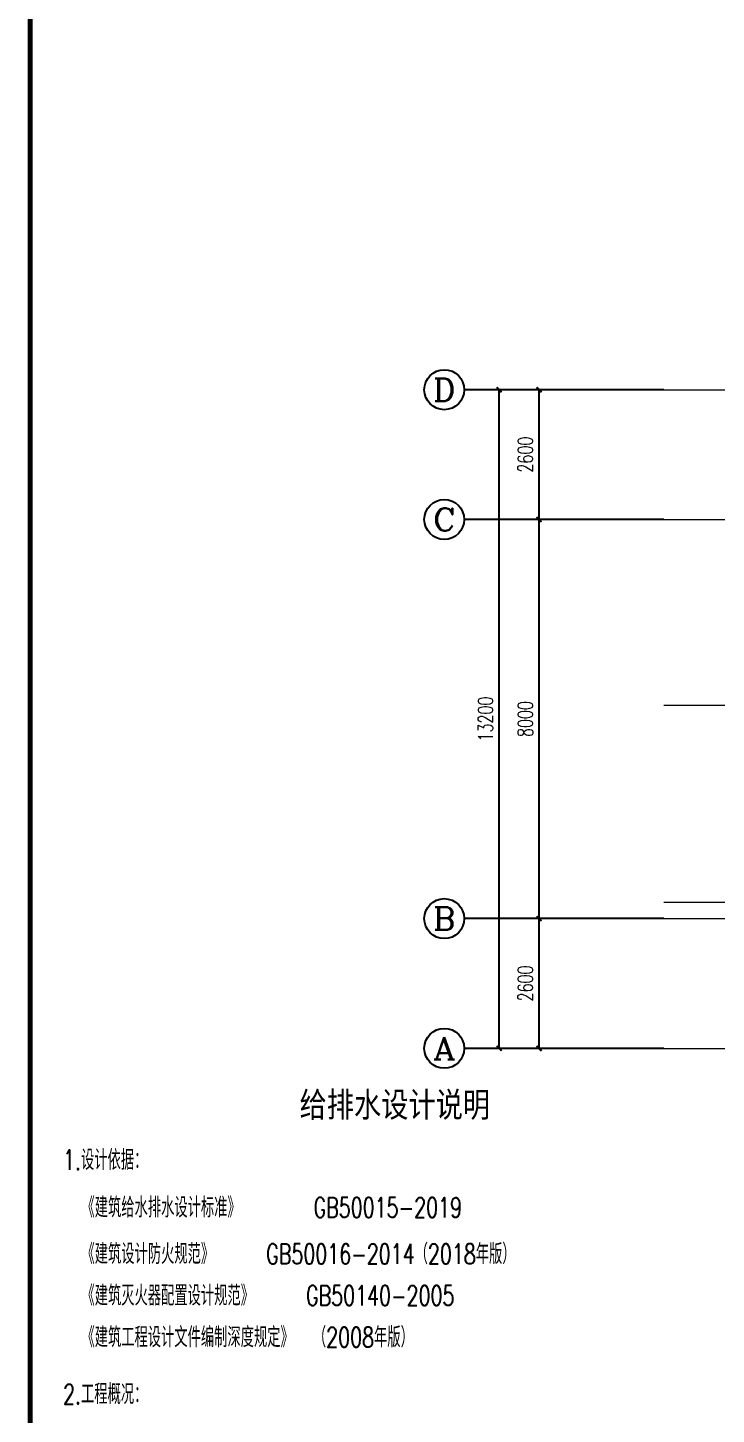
# Model space of a CAD drawing. Extents: x 1596975 to 1739683, y 860327 to 1295531.
# Drawn here: x 1646407 to 1660211, y 1138195 to 1165983 of the extents above; entities that cross this region are included whole.
import ezdxf
from ezdxf.enums import TextEntityAlignment as Align

# ---------------------------------------------------------------- set-up
doc = ezdxf.new("R2010")
doc.units = 0
doc.header["$LTSCALE"] = 1000
doc.header["$MEASUREMENT"] = 0
doc.linetypes.add('ACAD_ISO10W100', pattern=[18.5, 12, -3, 0.5, -3])
doc.linetypes.add('DOTE', pattern=[2.42, 2, -0.2, 0.02, -0.2])
for name, color, linetype in [('AXIS', 3, 'Continuous'), ('AXIS_TEXT', 4, 'Continuous'), ('C-AXIS(轴号)', 3, 'Continuous'), ('C-AXIS-T(字)', 7, 'Continuous'), ('TEL_TEXT', 7, 'Continuous'), ('图框', 140, 'Continuous'), ('气体灭火系统', 1, 'Continuous')]:
    doc.layers.add(name, color=color, linetype=linetype)
doc.layers.add('DOTE', color=19, linetype='DOTE', lineweight=9)
doc.styles.add('-黑体', font='simhei.ttf', dxfattribs={"width": 0.8})
doc.styles.add('_TCH_AXIS', font='COMPLEX', dxfattribs={"bigfont": 'GBCBIG'})
doc.styles.add('_TCH_DIM_T3', font='SIMPLEX', dxfattribs={"width": 0.705882, "bigfont": 'GBCBIG'})
doc.styles.add('_TWT_SERIAL', font='simplex.shx', dxfattribs={"width": 0.6, "oblique": 10, "height": 3.5, "bigfont": 'aadri.shx'})
doc.styles.add('COMPLEX', font='COMPLEX')
doc.dimstyles.new('_TCH_ARCH&&100', dxfattribs={"dimtxt": 297.5, "dimasz": 100, "dimexe": 250, "dimexo": 300, "dimgap": 126.25, "dimtad": 1, "dimdec": 0, "dimzin": 0, "dimdsep": 46, "dimtxsty": '_TCH_DIM_T3', "dimblk": 'ARCHTICK', "dimcen": 0.09, "dimclrt": 7, "dimazin": 2, "dimtfac": 1, "dimtdec": 0, "dimtix": 1, "dimtmove": 2, "dimatfit": 3, "dimfxl": 0, "dimtolj": 1, "dimtzin": 0, "dimarcsym": 0})

# ---------------------------------------------------------------- blocks, each defined once
blk = doc.blocks.new('_ArchTick')
at = {"color": 0, "linetype": 'ByBlock', "const_width": 0.4}
blk.add_lwpolyline([(-0.5, -0.5), (0.5, 0.5)], dxfattribs=at)
blk = doc.blocks.new('*D44')
at = {"layer": 'AXIS', "color": 0, "lineweight": -2}
for p, q in [((1658858, 1158728), (1655608, 1158728)), ((1655858, 1145529), (1655858, 1158728)), ((1658858, 1145529), (1655608, 1145529))]:
    blk.add_line(p, q, dxfattribs=at)
at = {"layer": 'Defpoints', "color": 0}
for p in [(1655858, 1158728), (1659158, 1158728), (1659158, 1145529)]:
    blk.add_point(p, dxfattribs=at)
at = {"layer": 'AXIS', "color": 0, "lineweight": -2, "xscale": 100, "yscale": 100, "zscale": 100}
for p, rotation in [((1655858, 1158728), 90), ((1655858, 1145529), 270)]:
    blk.add_blockref('_ArchTick', p, dxfattribs=dict(at, rotation=rotation))
at = {"layer": 'AXIS', "color": 7, "insert": (1655583, 1152129), "char_height": 297.5, "attachment_point": 5, "rotation": 90, "style": '_TCH_DIM_T3'}
blk.add_mtext('\\A1;13200', dxfattribs=at)
blk = doc.blocks.new('*D45')
at = {"layer": 'AXIS', "color": 0, "lineweight": -2}
for p, q in [((1658858, 1158728), (1656408, 1158728)), ((1656658, 1156128), (1656658, 1158728)), ((1658858, 1156128), (1656408, 1156128))]:
    blk.add_line(p, q, dxfattribs=at)
at = {"layer": 'Defpoints', "color": 0}
for p in [(1656658, 1158728), (1659158, 1158728), (1659158, 1156128)]:
    blk.add_point(p, dxfattribs=at)
at = {"layer": 'AXIS', "color": 0, "lineweight": -2, "xscale": 100, "yscale": 100, "zscale": 100}
for p, rotation in [((1656658, 1158728), 90), ((1656658, 1156128), 270)]:
    blk.add_blockref('_ArchTick', p, dxfattribs=dict(at, rotation=rotation))
at = {"layer": 'AXIS', "color": 7, "insert": (1656383, 1157428), "char_height": 297.5, "attachment_point": 5, "rotation": 90, "style": '_TCH_DIM_T3'}
blk.add_mtext('\\A1;2600', dxfattribs=at)
blk = doc.blocks.new('*D46')
at = {"layer": 'AXIS', "color": 0, "lineweight": -2}
for p, q in [((1658858, 1156128), (1656408, 1156128)), ((1656658, 1148129), (1656658, 1156128)), ((1658858, 1148129), (1656408, 1148129))]:
    blk.add_line(p, q, dxfattribs=at)
at = {"layer": 'Defpoints', "color": 0}
for p in [(1656658, 1156128), (1659158, 1156128), (1659158, 1148129)]:
    blk.add_point(p, dxfattribs=at)
at = {"layer": 'AXIS', "color": 0, "lineweight": -2, "xscale": 100, "yscale": 100, "zscale": 100}
for p, rotation in [((1656658, 1156128), 90), ((1656658, 1148129), 270)]:
    blk.add_blockref('_ArchTick', p, dxfattribs=dict(at, rotation=rotation))
at = {"layer": 'AXIS', "color": 7, "insert": (1656383, 1152129), "char_height": 297.5, "attachment_point": 5, "rotation": 90, "style": '_TCH_DIM_T3'}
blk.add_mtext('\\A1;8000', dxfattribs=at)
blk = doc.blocks.new('*D47')
at = {"layer": 'AXIS', "color": 0, "lineweight": -2}
for p, q in [((1658858, 1148129), (1656408, 1148129)), ((1656658, 1145529), (1656658, 1148129)), ((1658858, 1145529), (1656408, 1145529))]:
    blk.add_line(p, q, dxfattribs=at)
at = {"layer": 'Defpoints', "color": 0}
for p in [(1656658, 1148129), (1659158, 1148129), (1659158, 1145529)]:
    blk.add_point(p, dxfattribs=at)
at = {"layer": 'AXIS', "color": 0, "lineweight": -2, "xscale": 100, "yscale": 100, "zscale": 100}
for p, rotation in [((1656658, 1148129), 90), ((1656658, 1145529), 270)]:
    blk.add_blockref('_ArchTick', p, dxfattribs=dict(at, rotation=rotation))
at = {"layer": 'AXIS', "color": 7, "insert": (1656383, 1146829), "char_height": 297.5, "attachment_point": 5, "rotation": 90, "style": '_TCH_DIM_T3'}
blk.add_mtext('\\A1;2600', dxfattribs=at)
blk = doc.blocks.new('_AXISO')
blk.add_circle((0, 0), 0.5)
at = {"layer": 'AXIS_TEXT', "style": 'COMPLEX', "width": 1.041667}
blk.add_attdef('A', text='', height=0.56, dxfattribs=at).set_placement((-0.25, -0.28), (0.25, -0.28), align=Align.FIT)

msp = doc.modelspace()

# ---------------------------------------------------------------- linework, layer by layer
at = {"layer": 'C-AXIS(轴号)'}
for p, q in [((1659158, 1158728.4), (1655158, 1158728.4)), ((1659158, 1156128.4), (1655158, 1156128.4)), ((1659158, 1148128.8), (1655158, 1148128.8)), ((1659158, 1145528.8), (1655158, 1145528.8))]:
    msp.add_line(p, q, dxfattribs=at)
at = {"layer": 'DOTE', "linetype": 'ACAD_ISO10W100', "ltscale": 100}
for p, q in [((1659158, 1158728.4), (1686858, 1158728.4)), ((1659158, 1156128.4), (1686858, 1156128.4)), ((1659158, 1152408.4), (1661158, 1152408.4)), ((1659158, 1148458.8), (1661158, 1148458.8)), ((1659158, 1148128.8), (1686858, 1148128.8)), ((1659158, 1145528.8), (1686858, 1145528.8))]:
    msp.add_line(p, q, dxfattribs=at)
at = {"layer": '图框', "const_width": 100}
msp.add_lwpolyline([(1646457.2, 1130718.7), (1702357.2, 1130718.7), (1702357.2, 1170718.7), (1646457.2, 1170718.7)], close=True, dxfattribs=at)

# ---------------------------------------------------------------- block references
at = {"layer": 'C-AXIS(轴号)'}
ref = msp.add_blockref('_AXISO', (1654758, 1158728.4), dxfattribs=dict(at, xscale=800, yscale=800, zscale=800))
ref.add_attrib('A', 'D', dxfattribs={"layer": 'C-AXIS-T(字)', "height": 452.5, "style": '_TCH_AXIS', "width": 1.235294}).set_placement((1654531.7, 1158502.1), (1654984.3, 1158502.1), align=Align.FIT)
ref = msp.add_blockref('_AXISO', (1654758, 1156128.4), dxfattribs=dict(at, xscale=800, yscale=800, zscale=800))
ref.add_attrib('A', 'C', dxfattribs={"layer": 'C-AXIS-T(字)', "height": 452.5, "style": '_TCH_AXIS', "width": 1.4}).set_placement((1654531.7, 1155902.1), (1654984.3, 1155902.1), align=Align.FIT)
ref = msp.add_blockref('_AXISO', (1654758, 1148128.8), dxfattribs=dict(at, xscale=800, yscale=800, zscale=800))
ref.add_attrib('A', 'B', dxfattribs={"layer": 'C-AXIS-T(字)', "height": 452.5, "style": '_TCH_AXIS', "width": 1.235294}).set_placement((1654531.7, 1147902.6), (1654984.3, 1147902.6), align=Align.FIT)
ref = msp.add_blockref('_AXISO', (1654758, 1145528.8), dxfattribs=dict(at, xscale=800, yscale=800, zscale=800))
ref.add_attrib('A', 'A', dxfattribs={"layer": 'C-AXIS-T(字)', "height": 452.5, "style": '_TCH_AXIS', "width": 1.166667}).set_placement((1654531.7, 1145302.6), (1654984.3, 1145302.6), align=Align.FIT)

# ---------------------------------------------------------------- texts
at = {"layer": 'TEL_TEXT', "style": '-黑体', "width": 0.8}
msp.add_text('给排水设计说明', height=500, dxfattribs=at).set_placement((1651856.5, 1144152.5))
at = {"layer": '气体灭火系统', "color": 0, "style": '_TWT_SERIAL', "width": 0.7}
for s, p in [('1.设计依据：', (1647116, 1143092)), ('《建筑给水排水设计标准》       GB50015-2019', (1647484.5, 1142139.7, 801.7)), ('《建筑设计防火规范》     GB50016-2014（2018年版）', (1647484.5, 1141207.8, 801.7)), ('《建筑灭火器配置设计规范》     GB50140-2005', (1647484.5, 1140373.3, 801.7)), ('《建筑工程设计文件编制深度规定》  （2008年版）', (1647484.5, 1139538.9, 801.7)), ('2.工程概况：', (1647116, 1138398.5))]:
    msp.add_text(s, height=400, dxfattribs=at).set_placement(p)

# ---------------------------------------------------------------- dimensions: what is measured, and where the dimension line sits
at = {"layer": 'AXIS'}
for p1, p2, distance, picture, middle in [((1659158, 1145528.8), (1659158, 1158728.4), 3300, '*D44', (1655583, 1152128.6)), ((1659158, 1156128.4), (1659158, 1158728.4), 2500, '*D45', (1656383, 1157428.4)), ((1659158, 1148128.8), (1659158, 1156128.4), 2500, '*D46', (1656383, 1152128.6)), ((1659158, 1145528.8), (1659158, 1148128.8), 2500, '*D47', (1656383, 1146828.8))]:
    dim = msp.add_aligned_dim(p1=p1, p2=p2, distance=distance, dimstyle='_TCH_ARCH&&100', dxfattribs=at)
    dim.commit()
    dim.dimension.update_dxf_attribs({"geometry": picture, "text_midpoint": middle})

doc.saveas('drawing.dxf')
